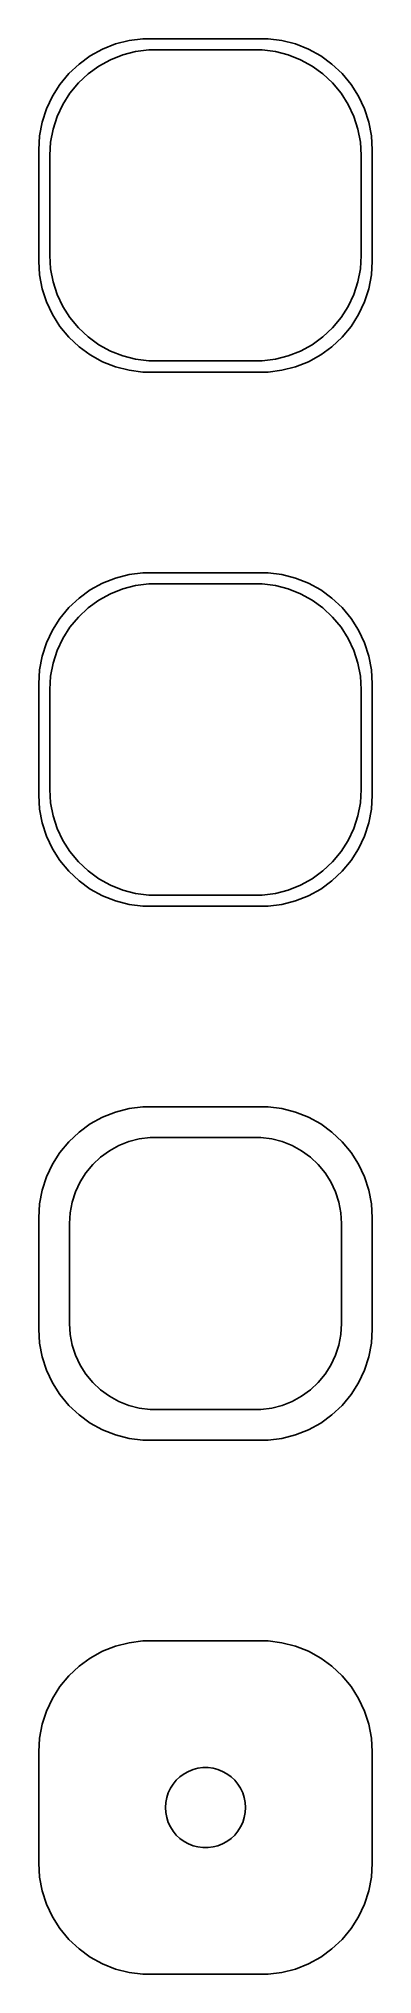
# Model space of a CAD drawing. Header units: metres. Extents: x -7.5 to 7.5, y 64.5 to 151.5.
import ezdxf

# ---------------------------------------------------------------- set-up
doc = ezdxf.new("R2010")
doc.units = ezdxf.units.M

msp = doc.modelspace()

# ---------------------------------------------------------------- linework, layer by layer
for p, q in [((-3.4369, 151.411), (-4.04507, 151.255)), ((-2.81395, 151.49), (-3.4369, 151.411)), ((2.81395, 151.49), (-2.81395, 151.49)), ((3.4369, 151.411), (2.81395, 151.49)), ((4.04507, 151.255), (3.4369, 151.411)), ((-5.17912, 150.722), (-5.68712, 150.353)), ((-4.62889, 151.024), (-5.17912, 150.722)), ((-4.79517, 150.261), (-4.27245, 150.548)), ((-4.04507, 151.255), (-4.62889, 151.024)), ((-4.27245, 150.548), (-3.71782, 150.768)), ((-3.71782, 150.768), (-3.14006, 150.916)), ((-3.14006, 150.916), (-2.54825, 150.991)), ((-2.54825, 150.991), (2.54825, 150.991)), ((2.54825, 150.991), (3.14006, 150.916)), ((3.14006, 150.916), (3.71782, 150.768)), ((3.71782, 150.768), (4.27245, 150.548)), ((4.62889, 151.024), (4.04507, 151.255)), ((4.27245, 150.548), (4.79517, 150.261)), ((5.17912, 150.722), (4.62889, 151.024)), ((5.68712, 150.353), (5.17912, 150.722)), ((-6.14484, 149.923), (-6.54507, 149.439)), ((-5.68712, 150.353), (-6.14484, 149.923)), ((-5.7126, 149.502), (-5.27776, 149.91)), ((-5.27776, 149.91), (-4.79517, 150.261)), ((4.79517, 150.261), (5.27776, 149.91)), ((5.27776, 149.91), (5.7126, 149.502)), ((6.14484, 149.923), (5.68712, 150.353)), ((6.54507, 149.439), (6.14484, 149.923)), ((-6.88153, 148.909), (-7.14888, 148.341)), ((-6.54507, 149.439), (-6.88153, 148.909)), ((-6.41245, 148.538), (-6.09282, 149.042)), ((-6.09282, 149.042), (-5.7126, 149.502)), ((5.7126, 149.502), (6.09282, 149.042)), ((6.09282, 149.042), (6.41245, 148.538)), ((6.88153, 148.909), (6.54507, 149.439)), ((7.14888, 148.341), (6.88153, 148.909)), ((-7.14888, 148.341), (-7.34291, 147.743)), ((-6.85077, 147.431), (-6.66643, 147.999)), ((-6.66643, 147.999), (-6.41245, 148.538)), ((6.41245, 148.538), (6.66643, 147.999)), ((6.66643, 147.999), (6.85077, 147.431)), ((7.34291, 147.743), (7.14888, 148.341)), ((-7.46057, 147.127), (-7.5, 146.5)), ((-7.34291, 147.743), (-7.46057, 147.127)), ((-6.96254, 146.845), (-6.85077, 147.431)), ((6.85077, 147.431), (6.96254, 146.845)), ((7.46057, 147.127), (7.34291, 147.743)), ((7.5, 146.5), (7.46057, 147.127)), ((-7.5, 146.5), (-7.5, 141.5)), ((-7, 146.25), (-6.96254, 146.845)), ((-7, 141.75), (-7, 146.25)), ((6.96254, 146.845), (7, 146.25)), ((7, 146.25), (7, 141.75)), ((7.5, 141.5), (7.5, 146.5)), ((-7.5, 141.5), (-7.46057, 140.873)), ((-6.96254, 141.155), (-7, 141.75)), ((-6.85077, 140.569), (-6.96254, 141.155)), ((6.96254, 141.155), (6.85077, 140.569)), ((7, 141.75), (6.96254, 141.155)), ((7.46057, 140.873), (7.5, 141.5)), ((-7.46057, 140.873), (-7.34291, 140.257)), ((-7.34291, 140.257), (-7.14888, 139.659)), ((-6.66643, 140.001), (-6.85077, 140.569)), ((6.85077, 140.569), (6.66643, 140.001)), ((7.14888, 139.659), (7.34291, 140.257)), ((7.34291, 140.257), (7.46057, 140.873)), ((-7.14888, 139.659), (-6.88153, 139.091)), ((-6.41245, 139.462), (-6.66643, 140.001)), ((-6.09282, 138.958), (-6.41245, 139.462)), ((6.41245, 139.462), (6.09282, 138.958)), ((6.66643, 140.001), (6.41245, 139.462)), ((6.88153, 139.091), (7.14888, 139.659)), ((-6.88153, 139.091), (-6.54507, 138.561)), ((-6.54507, 138.561), (-6.14484, 138.077)), ((-5.7126, 138.498), (-6.09282, 138.958)), ((-5.27776, 138.09), (-5.7126, 138.498)), ((5.7126, 138.498), (5.27776, 138.09)), ((6.09282, 138.958), (5.7126, 138.498)), ((6.14484, 138.077), (6.54507, 138.561)), ((6.54507, 138.561), (6.88153, 139.091)), ((-6.14484, 138.077), (-5.68712, 137.647)), ((-5.68712, 137.647), (-5.17912, 137.278)), ((-4.79517, 137.739), (-5.27776, 138.09)), ((-4.27245, 137.452), (-4.79517, 137.739)), ((-3.71782, 137.232), (-4.27245, 137.452)), ((4.27245, 137.452), (3.71782, 137.232)), ((4.79517, 137.739), (4.27245, 137.452)), ((5.27776, 138.09), (4.79517, 137.739)), ((5.17912, 137.278), (5.68712, 137.647)), ((5.68712, 137.647), (6.14484, 138.077)), ((-5.17912, 137.278), (-4.62889, 136.976)), ((-4.62889, 136.976), (-4.04507, 136.745)), ((-4.04507, 136.745), (-3.4369, 136.589)), ((-3.14006, 137.084), (-3.71782, 137.232)), ((-3.4369, 136.589), (-2.81395, 136.51)), ((-2.54825, 137.009), (-3.14006, 137.084)), ((2.54825, 137.009), (-2.54825, 137.009)), ((3.14006, 137.084), (2.54825, 137.009)), ((2.81395, 136.51), (3.4369, 136.589)), ((3.71782, 137.232), (3.14006, 137.084)), ((3.4369, 136.589), (4.04507, 136.745)), ((4.04507, 136.745), (4.62889, 136.976)), ((4.62889, 136.976), (5.17912, 137.278)), ((-2.81395, 136.51), (2.81395, 136.51)), ((-4.62889, 127.024), (-5.17912, 126.722)), ((-4.04507, 127.255), (-4.62889, 127.024)), ((-3.4369, 127.411), (-4.04507, 127.255)), ((-2.81395, 127.49), (-3.4369, 127.411)), ((-3.14006, 126.916), (-2.54825, 126.991)), ((2.81395, 127.49), (-2.81395, 127.49)), ((-2.54825, 126.991), (2.54825, 126.991)), ((2.54825, 126.991), (3.14006, 126.916)), ((3.4369, 127.411), (2.81395, 127.49)), ((4.04507, 127.255), (3.4369, 127.411)), ((4.62889, 127.024), (4.04507, 127.255)), ((5.17912, 126.722), (4.62889, 127.024)), ((-5.68712, 126.353), (-6.14484, 125.923)), ((-5.17912, 126.722), (-5.68712, 126.353)), ((-5.27776, 125.91), (-4.79517, 126.261)), ((-4.79517, 126.261), (-4.27245, 126.548)), ((-4.27245, 126.548), (-3.71782, 126.768)), ((-3.71782, 126.768), (-3.14006, 126.916)), ((3.14006, 126.916), (3.71782, 126.768)), ((3.71782, 126.768), (4.27245, 126.548)), ((4.27245, 126.548), (4.79517, 126.261)), ((4.79517, 126.261), (5.27776, 125.91)), ((5.68712, 126.353), (5.17912, 126.722)), ((6.14484, 125.923), (5.68712, 126.353)), ((-6.54507, 125.439), (-6.88153, 124.909)), ((-6.14484, 125.923), (-6.54507, 125.439)), ((-6.09282, 125.042), (-5.7126, 125.502)), ((-5.7126, 125.502), (-5.27776, 125.91)), ((5.27776, 125.91), (5.7126, 125.502)), ((5.7126, 125.502), (6.09282, 125.042)), ((6.54507, 125.439), (6.14484, 125.923)), ((6.88153, 124.909), (6.54507, 125.439)), ((-6.88153, 124.909), (-7.14888, 124.341)), ((-6.66643, 123.999), (-6.41245, 124.538)), ((-6.41245, 124.538), (-6.09282, 125.042)), ((6.09282, 125.042), (6.41245, 124.538)), ((6.41245, 124.538), (6.66643, 123.999)), ((7.14888, 124.341), (6.88153, 124.909)), ((-7.34291, 123.743), (-7.46057, 123.127)), ((-7.14888, 124.341), (-7.34291, 123.743)), ((-6.85077, 123.431), (-6.66643, 123.999)), ((6.66643, 123.999), (6.85077, 123.431)), ((7.34291, 123.743), (7.14888, 124.341)), ((7.46057, 123.127), (7.34291, 123.743)), ((-7.46057, 123.127), (-7.5, 122.5)), ((-7, 122.25), (-6.96254, 122.845)), ((-6.96254, 122.845), (-6.85077, 123.431)), ((6.85077, 123.431), (6.96254, 122.845)), ((6.96254, 122.845), (7, 122.25)), ((7.5, 122.5), (7.46057, 123.127)), ((-7.5, 122.5), (-7.5, 117.5)), ((-7, 117.75), (-7, 122.25)), ((7, 122.25), (7, 117.75)), ((7.5, 117.5), (7.5, 122.5)), ((-7.5, 117.5), (-7.46057, 116.873)), ((-6.96254, 117.155), (-7, 117.75)), ((7, 117.75), (6.96254, 117.155)), ((7.46057, 116.873), (7.5, 117.5)), ((-7.46057, 116.873), (-7.34291, 116.257)), ((-6.85077, 116.569), (-6.96254, 117.155)), ((-6.66643, 116.001), (-6.85077, 116.569)), ((6.85077, 116.569), (6.66643, 116.001)), ((6.96254, 117.155), (6.85077, 116.569)), ((7.34291, 116.257), (7.46057, 116.873)), ((-7.34291, 116.257), (-7.14888, 115.659)), ((-6.41245, 115.462), (-6.66643, 116.001)), ((6.66643, 116.001), (6.41245, 115.462)), ((7.14888, 115.659), (7.34291, 116.257)), ((-7.14888, 115.659), (-6.88153, 115.091)), ((-6.88153, 115.091), (-6.54507, 114.561)), ((-6.09282, 114.958), (-6.41245, 115.462)), ((-5.7126, 114.498), (-6.09282, 114.958)), ((6.09282, 114.958), (5.7126, 114.498)), ((6.41245, 115.462), (6.09282, 114.958)), ((6.54507, 114.561), (6.88153, 115.091)), ((6.88153, 115.091), (7.14888, 115.659)), ((-6.54507, 114.561), (-6.14484, 114.077)), ((-6.14484, 114.077), (-5.68712, 113.647)), ((-5.27776, 114.09), (-5.7126, 114.498)), ((-4.79517, 113.739), (-5.27776, 114.09)), ((5.27776, 114.09), (4.79517, 113.739)), ((5.7126, 114.498), (5.27776, 114.09)), ((5.68712, 113.647), (6.14484, 114.077)), ((6.14484, 114.077), (6.54507, 114.561)), ((-5.68712, 113.647), (-5.17912, 113.278)), ((-5.17912, 113.278), (-4.62889, 112.976)), ((-4.27245, 113.452), (-4.79517, 113.739)), ((-3.71782, 113.232), (-4.27245, 113.452)), ((-3.14006, 113.084), (-3.71782, 113.232)), ((-2.54825, 113.009), (-3.14006, 113.084)), ((3.14006, 113.084), (2.54825, 113.009)), ((3.71782, 113.232), (3.14006, 113.084)), ((4.27245, 113.452), (3.71782, 113.232)), ((4.79517, 113.739), (4.27245, 113.452)), ((4.62889, 112.976), (5.17912, 113.278)), ((5.17912, 113.278), (5.68712, 113.647)), ((-4.62889, 112.976), (-4.04507, 112.745)), ((-4.04507, 112.745), (-3.4369, 112.589)), ((-3.4369, 112.589), (-2.81395, 112.51)), ((-2.81395, 112.51), (2.81395, 112.51)), ((2.54825, 113.009), (-2.54825, 113.009)), ((2.81395, 112.51), (3.4369, 112.589)), ((3.4369, 112.589), (4.04507, 112.745)), ((4.04507, 112.745), (4.62889, 112.976)), ((-5.17912, 102.722), (-5.68712, 102.353)), ((-4.62889, 103.024), (-5.17912, 102.722)), ((-4.04507, 103.255), (-4.62889, 103.024)), ((-3.4369, 103.411), (-4.04507, 103.255)), ((-2.81395, 103.49), (-3.4369, 103.411)), ((2.81395, 103.49), (-2.81395, 103.49)), ((3.4369, 103.411), (2.81395, 103.49)), ((4.04507, 103.255), (3.4369, 103.411)), ((4.62889, 103.024), (4.04507, 103.255)), ((5.17912, 102.722), (4.62889, 103.024)), ((5.68712, 102.353), (5.17912, 102.722)), ((-6.14484, 101.923), (-6.54507, 101.439)), ((-5.68712, 102.353), (-6.14484, 101.923)), ((-3.89754, 101.751), (-3.44572, 101.93)), ((-3.44572, 101.93), (-2.97505, 102.051)), ((-2.97505, 102.051), (-2.49297, 102.112)), ((-2.49297, 102.112), (2.49297, 102.112)), ((2.49297, 102.112), (2.97505, 102.051)), ((2.97505, 102.051), (3.44572, 101.93)), ((3.44572, 101.93), (3.89754, 101.751)), ((6.14484, 101.923), (5.68712, 102.353)), ((6.54507, 101.439), (6.14484, 101.923)), ((-6.88153, 100.909), (-7.14888, 100.341)), ((-6.54507, 101.439), (-6.88153, 100.909)), ((-5.38046, 100.524), (-5.07071, 100.899)), ((-5.07071, 100.899), (-4.71649, 101.231)), ((-4.71649, 101.231), (-4.32336, 101.517)), ((-4.32336, 101.517), (-3.89754, 101.751)), ((3.89754, 101.751), (4.32336, 101.517)), ((4.32336, 101.517), (4.71649, 101.231)), ((4.71649, 101.231), (5.07071, 100.899)), ((5.07071, 100.899), (5.38046, 100.524)), ((6.88153, 100.909), (6.54507, 101.439)), ((7.14888, 100.341), (6.88153, 100.909)), ((-7.14888, 100.341), (-7.34291, 99.7434)), ((-5.84773, 99.6744), (-5.64084, 100.114)), ((-5.64084, 100.114), (-5.38046, 100.524)), ((5.38046, 100.524), (5.64084, 100.114)), ((5.64084, 100.114), (5.84773, 99.6744)), ((7.34291, 99.7434), (7.14888, 100.341)), ((-7.34291, 99.7434), (-7.46057, 99.1267)), ((-6.08896, 98.735), (-5.99789, 99.2123)), ((-5.99789, 99.2123), (-5.84773, 99.6744)), ((5.84773, 99.6744), (5.99789, 99.2123)), ((5.99789, 99.2123), (6.08896, 98.735)), ((7.46057, 99.1267), (7.34291, 99.7434)), ((-7.46057, 99.1267), (-7.5, 98.5)), ((-7.5, 98.5), (-7.5, 93.5)), ((-6.11946, 98.25), (-6.08896, 98.735)), ((6.08896, 98.735), (6.11946, 98.25)), ((7.5, 98.5), (7.46057, 99.1267)), ((7.5, 93.5), (7.5, 98.5)), ((-6.11946, 93.75), (-6.11946, 98.25)), ((6.11946, 98.25), (6.11946, 93.75)), ((-7.5, 93.5), (-7.46057, 92.8733)), ((-6.08896, 93.265), (-6.11946, 93.75)), ((-5.99789, 92.7877), (-6.08896, 93.265)), ((6.08896, 93.265), (5.99789, 92.7877)), ((6.11946, 93.75), (6.08896, 93.265)), ((7.46057, 92.8733), (7.5, 93.5)), ((-7.46057, 92.8733), (-7.34291, 92.2566)), ((-7.34291, 92.2566), (-7.14888, 91.6594)), ((-5.84773, 92.3256), (-5.99789, 92.7877)), ((-5.64084, 91.8859), (-5.84773, 92.3256)), ((5.84773, 92.3256), (5.64084, 91.8859)), ((5.99789, 92.7877), (5.84773, 92.3256)), ((7.14888, 91.6594), (7.34291, 92.2566)), ((7.34291, 92.2566), (7.46057, 92.8733)), ((-7.14888, 91.6594), (-6.88153, 91.0912)), ((-5.38046, 91.4756), (-5.64084, 91.8859)), ((-5.07071, 91.1012), (-5.38046, 91.4756)), ((5.38046, 91.4756), (5.07071, 91.1012)), ((5.64084, 91.8859), (5.38046, 91.4756)), ((6.88153, 91.0912), (7.14888, 91.6594)), ((-6.88153, 91.0912), (-6.54507, 90.5611)), ((-6.54507, 90.5611), (-6.14484, 90.0773)), ((-4.71649, 90.7685), (-5.07071, 91.1012)), ((-4.32336, 90.4829), (-4.71649, 90.7685)), ((-3.89754, 90.2488), (-4.32336, 90.4829)), ((4.32336, 90.4829), (3.89754, 90.2488)), ((4.71649, 90.7685), (4.32336, 90.4829)), ((5.07071, 91.1012), (4.71649, 90.7685)), ((6.14484, 90.0773), (6.54507, 90.5611)), ((6.54507, 90.5611), (6.88153, 91.0912)), ((-6.14484, 90.0773), (-5.68712, 89.6474)), ((-5.68712, 89.6474), (-5.17912, 89.2784)), ((-3.44572, 90.0699), (-3.89754, 90.2488)), ((-2.97505, 89.9491), (-3.44572, 90.0699)), ((-2.49297, 89.8882), (-2.97505, 89.9491)), ((2.49297, 89.8882), (-2.49297, 89.8882)), ((2.97505, 89.9491), (2.49297, 89.8882)), ((3.44572, 90.0699), (2.97505, 89.9491)), ((3.89754, 90.2488), (3.44572, 90.0699)), ((5.17912, 89.2784), (5.68712, 89.6474)), ((5.68712, 89.6474), (6.14484, 90.0773)), ((-5.17912, 89.2784), (-4.62889, 88.9759)), ((-4.62889, 88.9759), (-4.04507, 88.7447)), ((-4.04507, 88.7447), (-3.4369, 88.5886)), ((3.4369, 88.5886), (4.04507, 88.7447)), ((4.04507, 88.7447), (4.62889, 88.9759)), ((4.62889, 88.9759), (5.17912, 89.2784)), ((-3.4369, 88.5886), (-2.81395, 88.5099)), ((-2.81395, 88.5099), (2.81395, 88.5099)), ((2.81395, 88.5099), (3.4369, 88.5886)), ((-4.04507, 79.2553), (-4.62889, 79.0241)), ((-3.4369, 79.4114), (-4.04507, 79.2553)), ((-2.81395, 79.4901), (-3.4369, 79.4114)), ((2.81395, 79.4901), (-2.81395, 79.4901)), ((3.4369, 79.4114), (2.81395, 79.4901)), ((4.04507, 79.2553), (3.4369, 79.4114)), ((4.62889, 79.0241), (4.04507, 79.2553)), ((-5.68712, 78.3526), (-6.14484, 77.9227)), ((-5.17912, 78.7216), (-5.68712, 78.3526)), ((-4.62889, 79.0241), (-5.17912, 78.7216)), ((5.17912, 78.7216), (4.62889, 79.0241)), ((5.68712, 78.3526), (5.17912, 78.7216)), ((6.14484, 77.9227), (5.68712, 78.3526)), ((-6.54507, 77.4389), (-6.88153, 76.9088)), ((-6.14484, 77.9227), (-6.54507, 77.4389)), ((6.54507, 77.4389), (6.14484, 77.9227)), ((6.88153, 76.9088), (6.54507, 77.4389)), ((-6.88153, 76.9088), (-7.14888, 76.3406)), ((7.14888, 76.3406), (6.88153, 76.9088)), ((-7.34291, 75.7434), (-7.46057, 75.1267)), ((-7.14888, 76.3406), (-7.34291, 75.7434)), ((7.34291, 75.7434), (7.14888, 76.3406)), ((7.46057, 75.1267), (7.34291, 75.7434)), ((-7.46057, 75.1267), (-7.5, 74.5)), ((7.5, 74.5), (7.46057, 75.1267)), ((-7.5, 74.5), (-7.5, 69.5)), ((7.5, 69.5), (7.5, 74.5)), ((-1.45622, 73.058), (-1.31213, 73.2322)), ((-1.31213, 73.2322), (-1.14735, 73.3869)), ((-1.14735, 73.3869), (-0.96448, 73.5198)), ((-0.96448, 73.5198), (-0.76639, 73.6287)), ((-0.76639, 73.6287), (-0.55623, 73.7119)), ((-0.55623, 73.7119), (-0.33728, 73.7681)), ((-0.33728, 73.7681), (-0.11302, 73.7964)), ((-0.11302, 73.7964), (0.11302, 73.7964)), ((0.11302, 73.7964), (0.33728, 73.7681)), ((0.33728, 73.7681), (0.55623, 73.7119)), ((0.55623, 73.7119), (0.76639, 73.6287)), ((0.76639, 73.6287), (0.96448, 73.5198)), ((0.96448, 73.5198), (1.14735, 73.3869)), ((1.14735, 73.3869), (1.31213, 73.2322)), ((1.31213, 73.2322), (1.45622, 73.058)), ((-1.79999, 72), (-1.7858, 72.2256)), ((-1.7858, 72.2256), (-1.74344, 72.4476)), ((-1.74344, 72.4476), (-1.67358, 72.6626)), ((-1.67358, 72.6626), (-1.57735, 72.8671)), ((-1.57735, 72.8671), (-1.45622, 73.058)), ((1.45622, 73.058), (1.57735, 72.8671)), ((1.57735, 72.8671), (1.67358, 72.6626)), ((1.67358, 72.6626), (1.74344, 72.4476)), ((1.74344, 72.4476), (1.7858, 72.2256)), ((1.7858, 72.2256), (1.79999, 72)), ((-1.7858, 71.7744), (-1.79999, 72)), ((-1.74344, 71.5524), (-1.7858, 71.7744)), ((-1.67358, 71.3374), (-1.74344, 71.5524)), ((-1.57735, 71.1329), (-1.67358, 71.3374)), ((1.67358, 71.3374), (1.57735, 71.1329)), ((1.74344, 71.5524), (1.67358, 71.3374)), ((1.7858, 71.7744), (1.74344, 71.5524)), ((1.79999, 72), (1.7858, 71.7744)), ((-1.45622, 70.942), (-1.57735, 71.1329)), ((-1.31213, 70.7678), (-1.45622, 70.942)), ((-1.14735, 70.6131), (-1.31213, 70.7678)), ((-0.96448, 70.4802), (-1.14735, 70.6131)), ((-0.76639, 70.3713), (-0.96448, 70.4802)), ((0.96448, 70.4802), (0.76639, 70.3713)), ((1.14735, 70.6131), (0.96448, 70.4802)), ((1.31213, 70.7678), (1.14735, 70.6131)), ((1.45622, 70.942), (1.31213, 70.7678)), ((1.57735, 71.1329), (1.45622, 70.942)), ((-0.55623, 70.2881), (-0.76639, 70.3713)), ((-0.33728, 70.2319), (-0.55623, 70.2881)), ((-0.11302, 70.2036), (-0.33728, 70.2319)), ((0.11302, 70.2036), (-0.11302, 70.2036)), ((0.33728, 70.2319), (0.11302, 70.2036)), ((0.55623, 70.2881), (0.33728, 70.2319)), ((0.76639, 70.3713), (0.55623, 70.2881)), ((-7.5, 69.5), (-7.46057, 68.8733)), ((-7.46057, 68.8733), (-7.34291, 68.2566)), ((7.34291, 68.2566), (7.46057, 68.8733)), ((7.46057, 68.8733), (7.5, 69.5)), ((-7.34291, 68.2566), (-7.14888, 67.6594)), ((7.14888, 67.6594), (7.34291, 68.2566)), ((-7.14888, 67.6594), (-6.88153, 67.0912)), ((-6.88153, 67.0912), (-6.54507, 66.5611)), ((6.54507, 66.5611), (6.88153, 67.0912)), ((6.88153, 67.0912), (7.14888, 67.6594)), ((-6.54507, 66.5611), (-6.14484, 66.0773)), ((6.14484, 66.0773), (6.54507, 66.5611)), ((-6.14484, 66.0773), (-5.68712, 65.6474)), ((-5.68712, 65.6474), (-5.17912, 65.2784)), ((-5.17912, 65.2784), (-4.62889, 64.9759)), ((4.62889, 64.9759), (5.17912, 65.2784)), ((5.17912, 65.2784), (5.68712, 65.6474)), ((5.68712, 65.6474), (6.14484, 66.0773)), ((-4.62889, 64.9759), (-4.04507, 64.7447)), ((-4.04507, 64.7447), (-3.4369, 64.5886)), ((-3.4369, 64.5886), (-2.81395, 64.5099)), ((-2.81395, 64.5099), (2.81395, 64.5099)), ((2.81395, 64.5099), (3.4369, 64.5886)), ((3.4369, 64.5886), (4.04507, 64.7447)), ((4.04507, 64.7447), (4.62889, 64.9759))]:
    msp.add_line(p, q)

doc.saveas('drawing.dxf')
